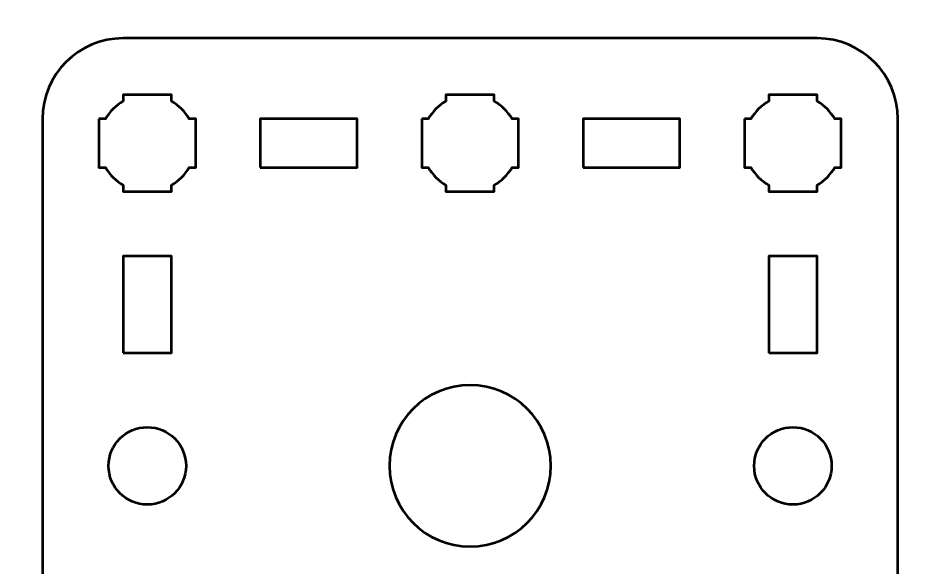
# Model space of a CAD drawing. Header units: centimetres. Extents: x -21 to 0, y -29.7 to 0.
# Drawn here: x -11.4 to -5.76, y -26.28 to -22.88 of the extents above; entities that cross this region are included whole.
import ezdxf

# ---------------------------------------------------------------- set-up
doc = ezdxf.new("R2010")
doc.units = ezdxf.units.CM
doc.header["$MEASUREMENT"] = 0
doc.layers.add('Layer 1', color=7, linetype='Continuous')

msp = doc.modelspace()

# ---------------------------------------------------------------- linework, layer by layer
at = {"layer": 'Layer 1', "lineweight": 53}
for points in [[(-10.75, -24.95), (-10.45, -24.95), (-10.45, -24.35), (-10.75, -24.35), (-10.75, -24.95)], [(-6.75, -24.95), (-6.45, -24.95), (-6.45, -24.35), (-6.75, -24.35), (-6.75, -24.95)]]:
    msp.add_lwpolyline(points, close=True, dxfattribs=at)
for centre in [(-10.6, -25.65), (-6.6, -25.65)]:
    msp.add_ellipse(centre, major_axis=(0, 0.24), ratio=1, dxfattribs=at)
at = {"layer": 'Layer 1', "color": 1, "lineweight": 53}
msp.add_open_spline([(-21.00003, -29.19995), (-21.00003, -29.19995), (-21.00003, -2.89992), (-21.00003, -2.89992), (-21.00003, -2.89992), (-21.00003, -2.81709), (-20.93286, -2.74992), (-20.85003, -2.74992), (-20.85003, -2.74992), (-20.7672, -2.74992), (-20.70003, -2.68275), (-20.70003, -2.59992), (-20.70003, -2.59992), (-20.70003, -2.51709), (-20.7672, -2.44992), (-20.85003, -2.44992), (-20.85003, -2.44992), (-20.93286, -2.44992), (-21.00003, -2.38275), (-21.00003, -2.29992), (-21.00003, -2.29992), (-21.00003, -2.21709), (-20.93286, -2.14992), (-20.85003, -2.14992), (-20.85003, -2.14992), (-20.7672, -2.14992), (-20.70003, -2.08275), (-20.70003, -1.99992), (-20.70003, -1.99992), (-20.70003, -1.91709), (-20.7672, -1.84992), (-20.85003, -1.84992), (-20.85003, -1.84992), (-20.93286, -1.84992), (-21.00003, -1.78275), (-21.00003, -1.69992), (-21.00003, -1.69992), (-21.00003, -1.61709), (-20.93286, -1.54992), (-20.85003, -1.54992), (-20.85003, -1.54992), (-20.7672, -1.54992), (-20.70003, -1.48275), (-20.70003, -1.39992), (-20.70003, -1.39992), (-20.70003, -1.31709), (-20.7672, -1.24992), (-20.85003, -1.24992), (-20.85003, -1.24992), (-20.93286, -1.24992), (-21.00003, -1.18275), (-21.00003, -1.09992), (-21.00003, -1.09992), (-21.00003, -1.09992), (-21.00003, -0.49992), (-21.00003, -0.49992), (-21.00003, -0.49992), (-21.00003, -0.22295), (-20.77694, 0.00004), (-20.49994, 0.00004), (-20.49994, 0.00004), (-20.49994, 0.00004), (-0.50008, 0.00004), (-0.50008, 0.00004), (-0.50008, 0.00004), (-0.22294, 0.00004), (0.00002, -0.22295), (0.00002, -0.49992), (0.00002, -0.49992), (0.00002, -0.49992), (0.00002, -29.19995), (0.00002, -29.19995), (0.00002, -29.19995), (0.00002, -29.47695), (-0.22294, -29.70004), (-0.50008, -29.70004), (-0.50008, -29.70004), (-0.50008, -29.70004), (-20.49994, -29.70004), (-20.49994, -29.70004), (-20.49994, -29.70004), (-20.77694, -29.70004), (-21.00003, -29.47695), (-21.00003, -29.19995)], degree=3, knots=[0, 0, 0, 0, 0.047619, 0.047619, 0.047619, 0.047619, 0.0952381, 0.0952381, 0.0952381, 0.0952381, 0.1428571, 0.1428571, 0.1428571, 0.1428571, 0.1904762, 0.1904762, 0.1904762, 0.1904762, 0.2380952, 0.2380952, 0.2380952, 0.2380952, 0.2857143, 0.2857143, 0.2857143, 0.2857143, 0.3333333, 0.3333333, 0.3333333, 0.3333333, 0.3809524, 0.3809524, 0.3809524, 0.3809524, 0.4285714, 0.4285714, 0.4285714, 0.4285714, 0.4761905, 0.4761905, 0.4761905, 0.4761905, 0.5238095, 0.5238095, 0.5238095, 0.5238095, 0.5714286, 0.5714286, 0.5714286, 0.5714286, 0.6190476, 0.6190476, 0.6190476, 0.6190476, 0.6666667, 0.6666667, 0.6666667, 0.6666667, 0.7142857, 0.7142857, 0.7142857, 0.7142857, 0.7619048, 0.7619048, 0.7619048, 0.7619048, 0.8095238, 0.8095238, 0.8095238, 0.8095238, 0.8571429, 0.8571429, 0.8571429, 0.8571429, 0.9047619, 0.9047619, 0.9047619, 0.9047619, 0.952381, 0.952381, 0.952381, 0.952381, 1, 1, 1, 1], dxfattribs=at)
at = {"layer": 'Layer 1', "color": 3, "lineweight": 53}
msp.add_open_spline([(-11.25, -27.8), (-11.25, -27.8), (-11.25, -23.5), (-11.25, -23.5), (-11.25, -23.5), (-11.25, -23.22391), (-11.02609, -23), (-10.75, -23), (-10.75, -23), (-10.75, -23), (-6.45, -23), (-6.45, -23), (-6.45, -23), (-6.17391, -23), (-5.95, -23.22391), (-5.95, -23.5), (-5.95, -23.5), (-5.95, -23.5), (-5.95, -27.8), (-5.95, -27.8), (-5.95, -27.8), (-5.95, -28.07609), (-6.17391, -28.3), (-6.45, -28.3), (-6.45, -28.3), (-6.45, -28.3), (-10.75, -28.3), (-10.75, -28.3), (-10.75, -28.3), (-11.02609, -28.3), (-11.25, -28.07609), (-11.25, -27.8)], degree=3, knots=[0, 0, 0, 0, 0.125, 0.125, 0.125, 0.125, 0.25, 0.25, 0.25, 0.25, 0.375, 0.375, 0.375, 0.375, 0.5, 0.5, 0.5, 0.5, 0.625, 0.625, 0.625, 0.625, 0.75, 0.75, 0.75, 0.75, 0.875, 0.875, 0.875, 0.875, 1, 1, 1, 1], dxfattribs=at)
at = {"layer": 'Layer 1', "lineweight": 53}
for points, knots in [([(-10.9, -23.5), (-10.9, -23.5), (-10.85985, -23.5), (-10.85985, -23.5), (-10.85985, -23.5), (-10.8335, -23.45447), (-10.79553, -23.4165), (-10.75, -23.39015), (-10.75, -23.39015), (-10.75, -23.39015), (-10.75, -23.35), (-10.75, -23.35), (-10.75, -23.35), (-10.75, -23.35), (-10.6, -23.35), (-10.6, -23.35), (-10.6, -23.35), (-10.6, -23.35), (-10.45, -23.35), (-10.45, -23.35), (-10.45, -23.35), (-10.45, -23.35), (-10.45, -23.39015), (-10.45, -23.39015), (-10.45, -23.39015), (-10.40447, -23.4165), (-10.3665, -23.45447), (-10.34015, -23.5), (-10.34015, -23.5), (-10.34015, -23.5), (-10.3, -23.5), (-10.3, -23.5), (-10.3, -23.5), (-10.3, -23.5), (-10.3, -23.65), (-10.3, -23.65), (-10.3, -23.65), (-10.3, -23.65), (-10.3, -23.8), (-10.3, -23.8), (-10.3, -23.8), (-10.3, -23.8), (-10.34015, -23.8), (-10.34015, -23.8), (-10.34015, -23.8), (-10.3665, -23.84553), (-10.40447, -23.8835), (-10.45, -23.90985), (-10.45, -23.90985), (-10.45, -23.90985), (-10.45, -23.95), (-10.45, -23.95), (-10.45, -23.95), (-10.45, -23.95), (-10.6, -23.95), (-10.6, -23.95), (-10.6, -23.95), (-10.6, -23.95), (-10.75, -23.95), (-10.75, -23.95), (-10.75, -23.95), (-10.75, -23.95), (-10.75, -23.90985), (-10.75, -23.90985), (-10.75, -23.90985), (-10.79553, -23.8835), (-10.8335, -23.84553), (-10.85985, -23.8), (-10.85985, -23.8), (-10.85985, -23.8), (-10.9, -23.8), (-10.9, -23.8), (-10.9, -23.8), (-10.9, -23.8), (-10.9, -23.65), (-10.9, -23.65), (-10.9, -23.65), (-10.9, -23.65), (-10.9, -23.5), (-10.9, -23.5)], [0, 0, 0, 0, 0.05, 0.05, 0.05, 0.05, 0.1, 0.1, 0.1, 0.1, 0.15, 0.15, 0.15, 0.15, 0.2, 0.2, 0.2, 0.2, 0.25, 0.25, 0.25, 0.25, 0.3, 0.3, 0.3, 0.3, 0.35, 0.35, 0.35, 0.35, 0.4, 0.4, 0.4, 0.4, 0.45, 0.45, 0.45, 0.45, 0.5, 0.5, 0.5, 0.5, 0.55, 0.55, 0.55, 0.55, 0.6, 0.6, 0.6, 0.6, 0.65, 0.65, 0.65, 0.65, 0.7, 0.7, 0.7, 0.7, 0.75, 0.75, 0.75, 0.75, 0.8, 0.8, 0.8, 0.8, 0.85, 0.85, 0.85, 0.85, 0.9, 0.9, 0.9, 0.9, 0.95, 0.95, 0.95, 0.95, 1, 1, 1, 1]), ([(-8.9, -23.5), (-8.9, -23.5), (-8.85985, -23.5), (-8.85985, -23.5), (-8.85985, -23.5), (-8.8335, -23.45447), (-8.79553, -23.4165), (-8.75, -23.39015), (-8.75, -23.39015), (-8.75, -23.39015), (-8.75, -23.35), (-8.75, -23.35), (-8.75, -23.35), (-8.75, -23.35), (-8.6, -23.35), (-8.6, -23.35), (-8.6, -23.35), (-8.6, -23.35), (-8.45, -23.35), (-8.45, -23.35), (-8.45, -23.35), (-8.45, -23.35), (-8.45, -23.39015), (-8.45, -23.39015), (-8.45, -23.39015), (-8.40447, -23.4165), (-8.3665, -23.45447), (-8.34015, -23.5), (-8.34015, -23.5), (-8.34015, -23.5), (-8.3, -23.5), (-8.3, -23.5), (-8.3, -23.5), (-8.3, -23.5), (-8.3, -23.65), (-8.3, -23.65), (-8.3, -23.65), (-8.3, -23.65), (-8.3, -23.8), (-8.3, -23.8), (-8.3, -23.8), (-8.3, -23.8), (-8.34015, -23.8), (-8.34015, -23.8), (-8.34015, -23.8), (-8.3665, -23.84553), (-8.40447, -23.8835), (-8.45, -23.90985), (-8.45, -23.90985), (-8.45, -23.90985), (-8.45, -23.95), (-8.45, -23.95), (-8.45, -23.95), (-8.45, -23.95), (-8.6, -23.95), (-8.6, -23.95), (-8.6, -23.95), (-8.6, -23.95), (-8.75, -23.95), (-8.75, -23.95), (-8.75, -23.95), (-8.75, -23.95), (-8.75, -23.90985), (-8.75, -23.90985), (-8.75, -23.90985), (-8.79553, -23.8835), (-8.8335, -23.84553), (-8.85985, -23.8), (-8.85985, -23.8), (-8.85985, -23.8), (-8.9, -23.8), (-8.9, -23.8), (-8.9, -23.8), (-8.9, -23.8), (-8.9, -23.65), (-8.9, -23.65), (-8.9, -23.65), (-8.9, -23.65), (-8.9, -23.5), (-8.9, -23.5)], [0, 0, 0, 0, 0.05, 0.05, 0.05, 0.05, 0.1, 0.1, 0.1, 0.1, 0.15, 0.15, 0.15, 0.15, 0.2, 0.2, 0.2, 0.2, 0.25, 0.25, 0.25, 0.25, 0.3, 0.3, 0.3, 0.3, 0.35, 0.35, 0.35, 0.35, 0.4, 0.4, 0.4, 0.4, 0.45, 0.45, 0.45, 0.45, 0.5, 0.5, 0.5, 0.5, 0.55, 0.55, 0.55, 0.55, 0.6, 0.6, 0.6, 0.6, 0.65, 0.65, 0.65, 0.65, 0.7, 0.7, 0.7, 0.7, 0.75, 0.75, 0.75, 0.75, 0.8, 0.8, 0.8, 0.8, 0.85, 0.85, 0.85, 0.85, 0.9, 0.9, 0.9, 0.9, 0.95, 0.95, 0.95, 0.95, 1, 1, 1, 1]), ([(-6.9, -23.5), (-6.9, -23.5), (-6.85985, -23.5), (-6.85985, -23.5), (-6.85985, -23.5), (-6.8335, -23.45447), (-6.79553, -23.4165), (-6.75, -23.39015), (-6.75, -23.39015), (-6.75, -23.39015), (-6.75, -23.35), (-6.75, -23.35), (-6.75, -23.35), (-6.75, -23.35), (-6.6, -23.35), (-6.6, -23.35), (-6.6, -23.35), (-6.6, -23.35), (-6.45, -23.35), (-6.45, -23.35), (-6.45, -23.35), (-6.45, -23.35), (-6.45, -23.39015), (-6.45, -23.39015), (-6.45, -23.39015), (-6.40447, -23.4165), (-6.3665, -23.45447), (-6.34015, -23.5), (-6.34015, -23.5), (-6.34015, -23.5), (-6.3, -23.5), (-6.3, -23.5), (-6.3, -23.5), (-6.3, -23.5), (-6.3, -23.65), (-6.3, -23.65), (-6.3, -23.65), (-6.3, -23.65), (-6.3, -23.8), (-6.3, -23.8), (-6.3, -23.8), (-6.3, -23.8), (-6.34015, -23.8), (-6.34015, -23.8), (-6.34015, -23.8), (-6.3665, -23.84553), (-6.40447, -23.8835), (-6.45, -23.90985), (-6.45, -23.90985), (-6.45, -23.90985), (-6.45, -23.95), (-6.45, -23.95), (-6.45, -23.95), (-6.45, -23.95), (-6.6, -23.95), (-6.6, -23.95), (-6.6, -23.95), (-6.6, -23.95), (-6.75, -23.95), (-6.75, -23.95), (-6.75, -23.95), (-6.75, -23.95), (-6.75, -23.90985), (-6.75, -23.90985), (-6.75, -23.90985), (-6.79553, -23.8835), (-6.8335, -23.84553), (-6.85985, -23.8), (-6.85985, -23.8), (-6.85985, -23.8), (-6.9, -23.8), (-6.9, -23.8), (-6.9, -23.8), (-6.9, -23.8), (-6.9, -23.65), (-6.9, -23.65), (-6.9, -23.65), (-6.9, -23.65), (-6.9, -23.5), (-6.9, -23.5)], [0, 0, 0, 0, 0.05, 0.05, 0.05, 0.05, 0.1, 0.1, 0.1, 0.1, 0.15, 0.15, 0.15, 0.15, 0.2, 0.2, 0.2, 0.2, 0.25, 0.25, 0.25, 0.25, 0.3, 0.3, 0.3, 0.3, 0.35, 0.35, 0.35, 0.35, 0.4, 0.4, 0.4, 0.4, 0.45, 0.45, 0.45, 0.45, 0.5, 0.5, 0.5, 0.5, 0.55, 0.55, 0.55, 0.55, 0.6, 0.6, 0.6, 0.6, 0.65, 0.65, 0.65, 0.65, 0.7, 0.7, 0.7, 0.7, 0.75, 0.75, 0.75, 0.75, 0.8, 0.8, 0.8, 0.8, 0.85, 0.85, 0.85, 0.85, 0.9, 0.9, 0.9, 0.9, 0.95, 0.95, 0.95, 0.95, 1, 1, 1, 1]), ([(-9.9, -23.8), (-9.9, -23.8), (-9.9, -23.5), (-9.9, -23.5), (-9.9, -23.5), (-9.9, -23.5), (-9.3, -23.5), (-9.3, -23.5), (-9.3, -23.5), (-9.3, -23.5), (-9.3, -23.8), (-9.3, -23.8), (-9.3, -23.8), (-9.3, -23.8), (-9.9, -23.8), (-9.9, -23.8)], [0, 0, 0, 0, 0.25, 0.25, 0.25, 0.25, 0.5, 0.5, 0.5, 0.5, 0.75, 0.75, 0.75, 0.75, 1, 1, 1, 1]), ([(-7.9, -23.8), (-7.9, -23.8), (-7.9, -23.5), (-7.9, -23.5), (-7.9, -23.5), (-7.9, -23.5), (-7.3, -23.5), (-7.3, -23.5), (-7.3, -23.5), (-7.3, -23.5), (-7.3, -23.8), (-7.3, -23.8), (-7.3, -23.8), (-7.3, -23.8), (-7.9, -23.8), (-7.9, -23.8)], [0, 0, 0, 0, 0.25, 0.25, 0.25, 0.25, 0.5, 0.5, 0.5, 0.5, 0.75, 0.75, 0.75, 0.75, 1, 1, 1, 1]), ([(-8.10001, -25.65), (-8.10001, -25.9261), (-8.32392, -26.15001), (-8.6, -26.15001), (-8.6, -26.15001), (-8.87611, -26.15001), (-9.10001, -25.9261), (-9.10001, -25.65), (-9.10001, -25.65), (-9.10001, -25.37391), (-8.87611, -25.15001), (-8.6, -25.15001), (-8.6, -25.15001), (-8.32392, -25.15001), (-8.10001, -25.37391), (-8.10001, -25.65)], [0, 0, 0, 0, 0.25, 0.25, 0.25, 0.25, 0.5, 0.5, 0.5, 0.5, 0.75, 0.75, 0.75, 0.75, 1, 1, 1, 1])]:
    msp.add_open_spline(points, degree=3, knots=knots, dxfattribs=at)

doc.saveas('drawing.dxf')
